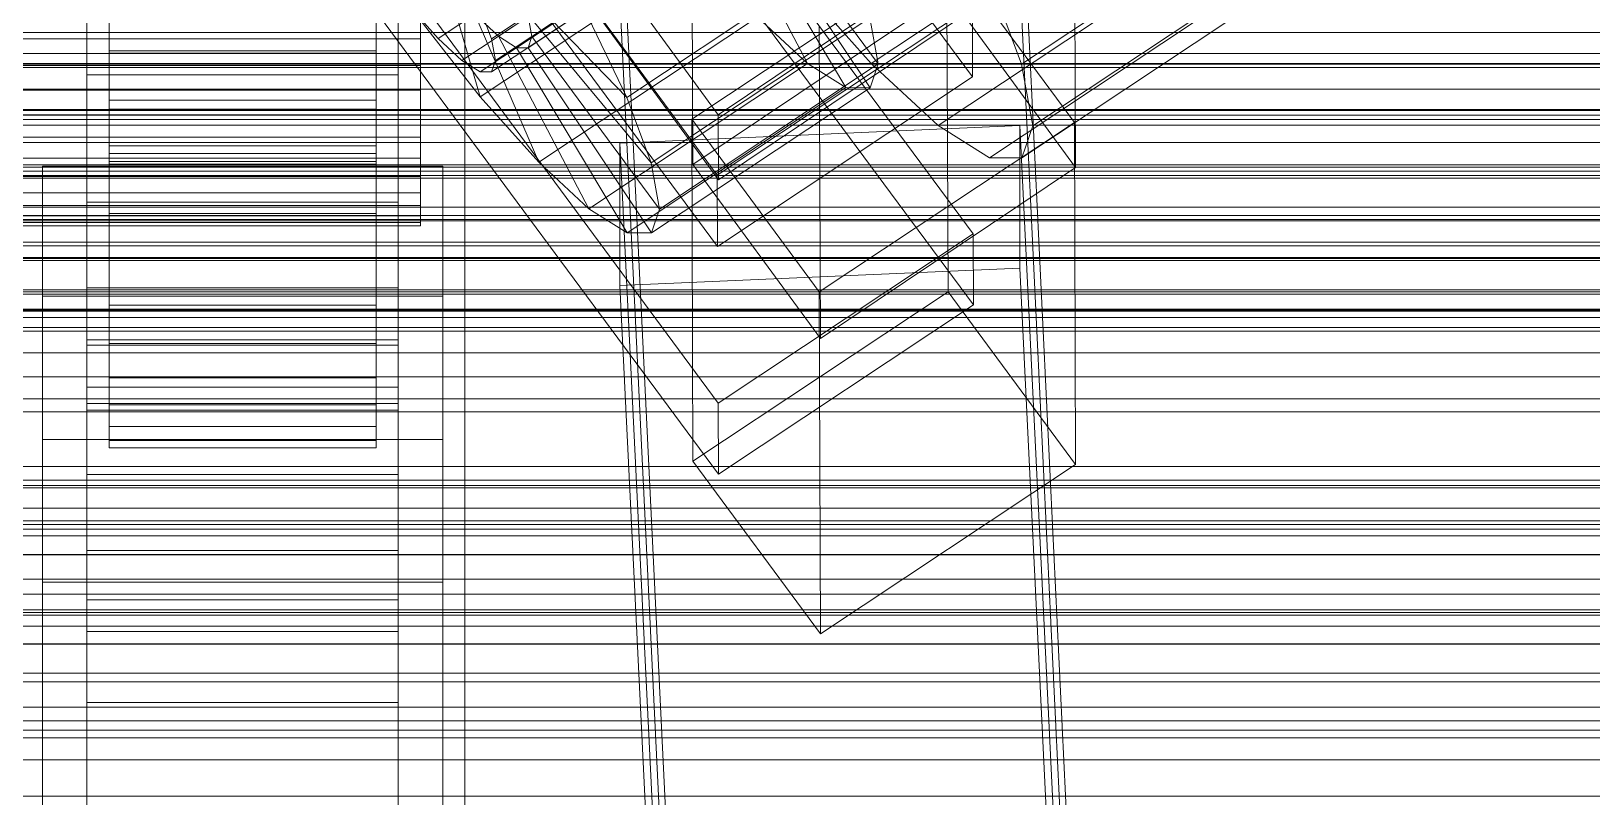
# Model space of a CAD drawing. Header units: millimetres. Extents: x -2500 to 58855, y -53268 to 6837.
# Drawn here: x 130.5 to 200.7, y -32909.4 to -32875 of the extents above; entities that cross this region are included whole.
import ezdxf

# ---------------------------------------------------------------- set-up
doc = ezdxf.new("R2010")
doc.units = ezdxf.units.MM
for name, color, linetype, lineweight in [('frontal_C01', 7, 'Continuous', 0), ('frontal_C01-mix', 7, 'Continuous', 0), ('frontal_C02', 7, 'Continuous', 0), ('frontal_C03', 7, 'Continuous', 0), ('frontal_secador', 7, 'Continuous', 0)]:
    doc.layers.add(name, color=color, linetype=linetype, lineweight=lineweight)

msp = doc.modelspace()

# ---------------------------------------------------------------- linework, layer by layer
at = {"layer": 'frontal_C01'}
for p, q in [((148.798, -32875.327), (362.596, -32733.423)), ((151.191, -32875.339), (364.989, -32733.434)), ((149.865, -32876.315), (363.664, -32734.411)), ((150.683, -32876.828), (364.482, -32734.924)), ((151.196, -32876.831), (364.995, -32734.926)), ((151.369, -32876.323), (365.168, -32734.418)), ((168.263, -32876.45), (352.572, -32754.118)), ((175.016, -32876.483), (359.326, -32754.152)), ((171.275, -32879.238), (355.584, -32756.907)), ((175.521, -32879.259), (359.83, -32756.928)), ((173.584, -32880.686), (357.893, -32758.354)), ((175.032, -32880.693), (359.341, -32758.361)), ((172.821, -32877.058), (145.289, -32839.819)), ((161.341, -32881.468), (133.809, -32844.229)), ((133, -32891.728), (133, -32846.255)), ((147, -32846.255), (147, -32891.728)), ((145.315, -32846.863), (172.847, -32884.102)), ((133.821, -32847.431), (161.353, -32884.67)), ((133, -32849.457), (133, -32894.93)), ((147, -32894.93), (147, -32849.457)), ((172.859, -32887.304), (145.327, -32850.065)), ((161.379, -32891.714), (133.847, -32854.475)), ((133, -32901.974), (133, -32856.501)), ((147, -32856.501), (147, -32901.974)), ((133.859, -32857.677), (161.391, -32894.916)), ((133, -32859.703), (133, -32905.176)), ((147, -32905.176), (147, -32859.703)), ((161.333, -32868.703), (151.503, -32875.228)), ((162.837, -32868.711), (153.008, -32875.235)), ((165.397, -32876.453), (161.333, -32868.703)), ((168.573, -32876.469), (162.837, -32868.711)), ((162.151, -32869.216), (152.321, -32875.741)), ((162.664, -32869.219), (152.835, -32875.743)), ((167.125, -32877.536), (162.151, -32869.216)), ((168.208, -32877.541), (162.664, -32869.219)), ((134, -32875.985), (134, -32871.037)), ((146, -32871.037), (146, -32875.985)), ((150.688, -32877.944), (160.518, -32871.42)), ((157.272, -32877.977), (167.102, -32871.453)), ((160.19, -32878.956), (171.658, -32871.344)), ((171.658, -32871.344), (171.715, -32886.713)), ((171.658, -32871.344), (177.394, -32879.103)), ((134, -32873.001), (134, -32875.345)), ((146, -32875.345), (146, -32873.001)), ((148, -32873.001), (148, -32875.345)), ((149.192, -32872.843), (150.688, -32877.944)), ((152.311, -32872.859), (157.272, -32877.977)), ((168.263, -32876.45), (164.752, -32872.509)), ((173.554, -32872.553), (175.016, -32876.483)), ((134, -32873.551), (134, -32878.5)), ((146, -32878.5), (146, -32873.551)), ((134, -32876.536), (134, -32874.192)), ((146, -32874.192), (146, -32876.536)), ((148.798, -32875.327), (147.554, -32873.931)), ((150.688, -32877.944), (147.868, -32874.336)), ((148, -32876.536), (148, -32874.192)), ((150.436, -32874.24), (153.314, -32880.891)), ((150.436, -32874.24), (151.503, -32875.228)), ((150.672, -32873.946), (151.191, -32875.339)), ((153.008, -32875.235), (152.829, -32874.252)), ((152.829, -32874.252), (158.366, -32880.917)), ((153.314, -32880.891), (163.144, -32874.367)), ((155.535, -32874.374), (157.272, -32877.977)), ((158.366, -32880.917), (168.196, -32874.392)), ((172.809, -32873.857), (161.341, -32881.468)), ((163.144, -32874.367), (165.397, -32876.453)), ((168.573, -32876.469), (168.196, -32874.392)), ((172.821, -32877.058), (172.809, -32873.857)), ((151.503, -32875.228), (155.567, -32882.978)), ((151.503, -32875.228), (152.321, -32875.741)), ((152.835, -32875.743), (153.008, -32875.235)), ((153.008, -32875.235), (158.743, -32882.993)), ((-148, -32875.345), (148, -32875.345)), ((134, -32875.345), (134, -32875.985)), ((146, -32875.345), (134, -32875.345)), ((134, -32875.345), (134, -32877.65)), ((146, -32875.985), (146, -32875.345)), ((146, -32877.65), (146, -32875.345)), ((148, -32875.345), (148, -32877.65)), ((149.865, -32876.315), (148.798, -32875.327)), ((151.191, -32875.339), (151.369, -32876.323)), ((152.321, -32875.741), (157.295, -32884.06)), ((152.321, -32875.741), (152.835, -32875.743)), ((152.835, -32875.743), (158.378, -32884.066)), ((-148, -32876.536), (148, -32876.536)), ((134, -32875.985), (146, -32875.985)), ((134, -32880.851), (134, -32875.985)), ((134, -32878.76), (134, -32876.536)), ((134, -32876.536), (134, -32878.5)), ((146, -32876.536), (134, -32876.536)), ((146, -32875.985), (146, -32880.851)), ((146, -32878.5), (146, -32876.536)), ((146, -32876.536), (146, -32878.76)), ((148, -32878.76), (148, -32876.536)), ((150.683, -32876.828), (149.865, -32876.315)), ((151.369, -32876.323), (151.196, -32876.831)), ((155.567, -32882.978), (165.397, -32876.453)), ((158.743, -32882.993), (168.573, -32876.469)), ((165.397, -32876.453), (167.125, -32877.536)), ((168.208, -32877.541), (168.573, -32876.469)), ((171.275, -32879.238), (168.263, -32876.45)), ((175.016, -32876.483), (175.521, -32879.259)), ((151.196, -32876.831), (150.683, -32876.828)), ((161.353, -32884.67), (172.821, -32877.058)), ((-148, -32877.65), (148, -32877.65)), ((134, -32877.65), (134, -32880.851)), ((146, -32877.65), (134, -32877.65)), ((134, -32877.65), (134, -32879.758)), ((146, -32880.851), (146, -32877.65)), ((146, -32879.758), (146, -32877.65)), ((148, -32877.65), (148, -32879.758)), ((153.314, -32880.891), (150.688, -32877.944)), ((157.272, -32877.977), (158.366, -32880.917)), ((157.295, -32884.06), (167.125, -32877.536)), ((158.378, -32884.066), (168.208, -32877.541)), ((167.125, -32877.536), (168.208, -32877.541)), ((134, -32878.5), (134, -32883.194)), ((134, -32878.5), (146, -32878.5)), ((146, -32883.194), (146, -32878.5)), ((-148, -32878.76), (148, -32878.76)), ((134, -32880.711), (134, -32878.76)), ((134, -32878.76), (134, -32883.194)), ((146, -32878.76), (134, -32878.76)), ((146, -32883.194), (146, -32878.76)), ((146, -32878.76), (146, -32880.711)), ((148, -32880.711), (148, -32878.76)), ((156.962, -32880.026), (174.943, -32879.239)), ((160.247, -32894.324), (160.19, -32878.956)), ((165.926, -32886.714), (160.19, -32878.956)), ((177.394, -32879.103), (165.926, -32886.714)), ((173.584, -32880.686), (171.275, -32879.238)), ((174.943, -32879.239), (174.943, -32885.643)), ((174.943, -32879.239), (177.811, -32938.058)), ((175.521, -32879.259), (175.032, -32880.693)), ((177.451, -32894.471), (177.394, -32879.103)), ((-148, -32879.758), (148, -32879.758)), ((134, -32879.758), (134, -32885.303)), ((146, -32879.758), (134, -32879.758)), ((134, -32879.758), (134, -32881.527)), ((146, -32885.303), (146, -32879.758)), ((146, -32881.527), (146, -32879.758)), ((148, -32879.758), (148, -32881.527)), ((156.962, -32886.43), (156.962, -32880.026)), ((159.83, -32938.845), (156.962, -32880.026)), ((-148, -32880.711), (148, -32880.711)), ((134, -32882.258), (134, -32880.711)), ((134, -32880.711), (134, -32887.315)), ((146, -32880.711), (134, -32880.711)), ((134, -32880.851), (146, -32880.851)), ((134, -32885.303), (134, -32880.851)), ((146, -32887.315), (146, -32880.711)), ((146, -32880.711), (146, -32882.258)), ((146, -32880.851), (146, -32885.303)), ((148, -32882.258), (148, -32880.711)), ((175.032, -32880.693), (173.584, -32880.686)), ((-148, -32881.527), (148, -32881.527)), ((134, -32881.527), (134, -32889.036)), ((146, -32881.527), (134, -32881.527)), ((134, -32881.527), (134, -32882.835)), ((146, -32889.036), (146, -32881.527)), ((146, -32882.835), (146, -32881.527)), ((148, -32881.527), (148, -32882.835)), ((155.567, -32882.978), (153.314, -32880.891)), ((158.366, -32880.917), (158.743, -32882.993)), ((161.341, -32881.468), (161.353, -32884.67)), ((-148, -32882.258), (148, -32882.258)), ((134, -32883.294), (134, -32882.258)), ((134, -32882.258), (134, -32890.58)), ((146, -32882.258), (134, -32882.258)), ((146, -32890.58), (146, -32882.258)), ((146, -32882.258), (146, -32883.294)), ((148, -32883.294), (148, -32882.258)), ((-148, -32882.835), (148, -32882.835)), ((134, -32882.835), (134, -32891.797)), ((146, -32882.835), (134, -32882.835)), ((134, -32882.835), (134, -32883.593)), ((146, -32891.797), (146, -32882.835)), ((146, -32883.593), (146, -32882.835)), ((148, -32882.835), (148, -32883.593)), ((-148, -32883.294), (148, -32883.294)), ((-148, -32883.593), (148, -32883.593)), ((134, -32883.194), (134, -32887.315)), ((134, -32883.194), (146, -32883.194)), ((134, -32883.75), (134, -32883.294)), ((134, -32883.294), (134, -32892.768)), ((146, -32883.294), (134, -32883.294)), ((134, -32883.593), (134, -32893.398)), ((146, -32883.593), (134, -32883.593)), ((134, -32883.593), (134, -32883.75)), ((146, -32887.315), (146, -32883.194)), ((146, -32892.768), (146, -32883.294)), ((146, -32883.294), (146, -32883.75)), ((146, -32893.398), (146, -32883.593)), ((146, -32883.75), (146, -32883.593)), ((148, -32883.75), (148, -32883.294)), ((148, -32883.593), (148, -32883.75)), ((157.295, -32884.06), (155.567, -32882.978)), ((158.743, -32882.993), (158.378, -32884.066)), ((-148, -32883.75), (148, -32883.75)), ((134, -32883.75), (134, -32893.729)), ((146, -32883.75), (134, -32883.75)), ((146, -32893.729), (146, -32883.75)), ((158.378, -32884.066), (157.295, -32884.06)), ((172.847, -32884.102), (161.379, -32891.714)), ((172.859, -32887.304), (172.847, -32884.102)), ((134, -32885.303), (146, -32885.303)), ((134, -32889.036), (134, -32885.303)), ((146, -32885.303), (146, -32889.036)), ((174.943, -32885.643), (156.962, -32886.43)), ((177.811, -32944.463), (174.943, -32885.643)), ((159.83, -32945.249), (156.962, -32886.43)), ((171.715, -32886.713), (160.247, -32894.324)), ((165.926, -32886.714), (165.983, -32902.083)), ((177.451, -32894.471), (171.715, -32886.713)), ((134, -32887.315), (134, -32890.58)), ((134, -32887.315), (146, -32887.315)), ((146, -32890.58), (146, -32887.315)), ((161.391, -32894.916), (172.859, -32887.304)), ((133, -32904.242), (133, -32888.873)), ((133, -32888.873), (147, -32888.873)), ((133, -32898.347), (133, -32888.873)), ((134, -32889.036), (146, -32889.036)), ((134, -32891.797), (134, -32889.036)), ((146, -32889.036), (146, -32891.797)), ((147, -32888.873), (147, -32904.242)), ((147, -32888.873), (147, -32898.347)), ((134, -32890.58), (134, -32892.768)), ((134, -32890.58), (146, -32890.58)), ((146, -32892.768), (146, -32890.58)), ((147, -32891.728), (133, -32891.728)), ((133, -32891.728), (133, -32894.93)), ((134, -32891.797), (146, -32891.797)), ((134, -32893.398), (134, -32891.797)), ((146, -32891.797), (146, -32893.398)), ((147, -32894.93), (147, -32891.728)), ((161.379, -32891.714), (161.391, -32894.916)), ((134, -32892.768), (134, -32893.729)), ((134, -32892.768), (146, -32892.768)), ((146, -32893.729), (146, -32892.768)), ((131, -32899.759), (131, -32893.356)), ((131, -32893.356), (149, -32893.356)), ((131, -32938.45), (131, -32893.356)), ((134, -32893.398), (146, -32893.398)), ((134, -32893.729), (134, -32893.398)), ((146, -32893.398), (146, -32893.729)), ((149, -32893.356), (149, -32899.759)), ((149, -32893.356), (149, -32938.45)), ((134, -32893.729), (146, -32893.729)), ((160.247, -32894.324), (165.983, -32902.083)), ((165.983, -32902.083), (177.451, -32894.471)), ((133, -32894.93), (147, -32894.93)), ((147, -32898.347), (133, -32898.347)), ((133, -32898.347), (133, -32913.715)), ((147, -32913.715), (147, -32898.347)), ((149, -32899.759), (131, -32899.759)), ((131, -32944.853), (131, -32899.759)), ((149, -32944.853), (149, -32899.759)), ((147, -32901.974), (133, -32901.974)), ((133, -32901.974), (133, -32905.176)), ((147, -32905.176), (147, -32901.974)), ((147, -32904.242), (133, -32904.242)), ((133, -32904.242), (133, -32913.715)), ((147, -32913.715), (147, -32904.242)), ((133, -32905.176), (147, -32905.176))]:
    msp.add_line(p, q, dxfattribs=at)
at = {"layer": 'frontal_C01-mix'}
msp.add_line((150, -32744.944), (150, -33000), dxfattribs=at)
at = {"layer": 'frontal_C02'}
for p, q in [((133, -32879.757), (133, -32833.853)), ((147, -32833.853), (147, -32879.757)), ((133, -32836.775), (133, -32882.68)), ((147, -32882.68), (147, -32836.775)), ((161.379, -32878.752), (133.847, -32841.159)), ((133, -32889.11), (133, -32843.205)), ((147, -32843.205), (147, -32889.11)), ((133.859, -32844.081), (161.391, -32881.674)), ((133, -32846.128), (133, -32892.032)), ((147, -32892.032), (147, -32846.128)), ((174.943, -32866.808), (177.811, -32926.185)), ((160.247, -32880.985), (160.19, -32866.956)), ((177.451, -32881.133), (177.394, -32867.104)), ((159.83, -32926.979), (156.962, -32867.603)), ((134, -32868.568), (134, -32875.88)), ((146, -32875.88), (146, -32868.568)), ((134, -32869.619), (134, -32878.1)), ((146, -32878.1), (146, -32869.619)), ((134, -32869.932), (134, -32878.761)), ((146, -32878.761), (146, -32869.932)), ((134, -32870.593), (134, -32880.157)), ((134, -32870.755), (134, -32880.499)), ((134, -32870.981), (134, -32880.975)), ((146, -32880.157), (146, -32870.593)), ((146, -32880.499), (146, -32870.755)), ((146, -32880.975), (146, -32870.981)), ((172.847, -32871.068), (161.379, -32878.752)), ((134, -32875.88), (134, -32872.053)), ((146, -32872.053), (146, -32875.88)), ((177.811, -32932.031), (174.943, -32872.655)), ((159.83, -32932.826), (156.962, -32873.449)), ((171.715, -32873.301), (160.247, -32880.985)), ((177.451, -32881.133), (171.715, -32873.301)), ((161.391, -32881.674), (172.859, -32873.991)), ((134, -32874.946), (134, -32878.1)), ((146, -32878.1), (146, -32874.946)), ((165.926, -32874.788), (165.983, -32888.817)), ((134, -32875.88), (146, -32875.88)), ((134, -32878.761), (134, -32875.88)), ((146, -32875.88), (146, -32878.761)), ((133, -32890.996), (133, -32876.968)), ((133, -32876.968), (147, -32876.968)), ((133, -32886.531), (133, -32876.968)), ((147, -32876.968), (147, -32890.996)), ((147, -32876.968), (147, -32886.531)), ((134, -32878.1), (134, -32880.157)), ((134, -32878.1), (146, -32878.1)), ((146, -32880.157), (146, -32878.1)), ((161.379, -32878.752), (161.391, -32881.674)), ((134, -32878.761), (146, -32878.761)), ((134, -32880.499), (134, -32878.761)), ((146, -32878.761), (146, -32880.499)), ((147, -32879.757), (133, -32879.757)), ((133, -32879.757), (133, -32882.68)), ((147, -32882.68), (147, -32879.757)), ((134, -32880.157), (134, -32880.975)), ((134, -32880.157), (146, -32880.157)), ((134, -32880.499), (146, -32880.499)), ((134, -32880.975), (134, -32880.499)), ((146, -32880.975), (146, -32880.157)), ((146, -32880.499), (146, -32880.975)), ((131, -32886.905), (131, -32881.059)), ((131, -32881.059), (149, -32881.059)), ((131, -32926.581), (131, -32881.059)), ((134, -32880.975), (146, -32880.975)), ((149, -32881.059), (149, -32886.905)), ((149, -32881.059), (149, -32926.581)), ((160.247, -32880.985), (165.983, -32888.817)), ((165.983, -32888.817), (177.451, -32881.133)), ((133, -32882.68), (147, -32882.68)), ((149, -32886.905), (131, -32886.905)), ((131, -32932.426), (131, -32886.905)), ((147, -32886.531), (133, -32886.531)), ((133, -32886.531), (133, -32900.56)), ((147, -32900.56), (147, -32886.531)), ((149, -32932.426), (149, -32886.905)), ((147, -32889.11), (133, -32889.11)), ((133, -32889.11), (133, -32892.032)), ((147, -32892.032), (147, -32889.11)), ((300, -32889.462), (-300, -32889.462)), ((147, -32890.996), (133, -32890.996)), ((133, -32890.996), (133, -32900.56)), ((147, -32900.56), (147, -32890.996)), ((133, -32892.032), (147, -32892.032)), ((300, -32900.308), (-300, -32900.308)), ((133, -32900.56), (147, -32900.56))]:
    msp.add_line(p, q, dxfattribs=at)
at = {"layer": 'frontal_C03'}
for p, q in [((268, -32876.448), (-268, -32876.448)), ((-268, -32876.637), (268, -32876.637)), ((-250, -32878.524), (250, -32878.524)), ((-268, -32878.774), (268, -32878.774)), ((-268, -32878.97), (268, -32878.97)), ((-250, -32879.22), (250, -32879.22)), ((-268, -32881.107), (268, -32881.107)), ((-268, -32881.296), (268, -32881.296)), ((-268, -32883.287), (268, -32883.287)), ((-268, -32883.457), (268, -32883.457)), ((450, -32884.651), (-450, -32884.651)), ((-268, -32885.166), (268, -32885.166)), ((-268, -32885.305), (268, -32885.305)), ((-268, -32886.617), (268, -32886.617)), ((-268, -32886.715), (268, -32886.715)), ((-250, -32886.818), (250, -32886.818)), ((-268, -32887.54), (268, -32887.54)), ((-268, -32887.59), (268, -32887.59)), ((-268, -32887.872), (268, -32887.872)), ((-250, -32887.49), (250, -32887.49)), ((-250, -32894.57), (250, -32894.57)), ((-450, -32895.423), (450, -32895.423)), ((-250, -32895.173), (250, -32895.173)), ((-250, -32901.252), (250, -32901.252)), ((-250, -32901.744), (250, -32901.744)), ((-250, -32906.409), (250, -32906.409)), ((-250, -32906.757), (250, -32906.757))]:
    msp.add_line(p, q, dxfattribs=at)
at = {"layer": 'frontal_secador'}
for p, q in [((240, -32875.055), (-240, -32875.055)), ((-250, -32876), (250, -32876)), ((-240, -32876.484), (240, -32876.484)), ((240, -32877.606), (-240, -32877.606)), ((250, -32878.559), (-250, -32878.559)), ((250, -32880), (-250, -32880)), ((-250, -32881), (250, -32881)), ((250, -32881.48), (-250, -32881.48)), ((240, -32881.606), (-240, -32881.606)), ((250, -32882.903), (-250, -32882.903)), ((-240, -32883.519), (240, -32883.519)), ((240, -32884.484), (-240, -32884.484)), ((250, -32885.213), (-250, -32885.213)), ((250, -32888.322), (-250, -32888.322)), ((240, -32888.484), (-240, -32888.484)), ((-240, -32890.539), (240, -32890.539)), ((240, -32891.519), (-240, -32891.519)), ((250, -32892.111), (-250, -32892.111)), ((240, -32895.519), (-240, -32895.519)), ((250, -32896.433), (-250, -32896.433)), ((300, -32897), (-300, -32897)), ((300, -32897.173), (-300, -32897.173)), ((300, -32897.685), (-300, -32897.685)), ((-240, -32897.375), (240, -32897.375)), ((300, -32898.517), (-300, -32898.517)), ((240, -32898.539), (-240, -32898.539)), ((300, -32899.636), (-300, -32899.636)), ((300, -32901), (-300, -32901)), ((250, -32901.123), (-250, -32901.123)), ((300, -32902.556), (-300, -32902.556)), ((240, -32902.539), (-240, -32902.539)), ((-240, -32903.857), (240, -32903.857)), ((300, -32904.244), (-300, -32904.244)), ((240, -32905.375), (-240, -32905.375)), ((-300, -32906), (300, -32906)), ((-250, -32906), (250, -32906)), ((300, -32907.756), (-300, -32907.756)), ((240, -32909.375), (-240, -32909.375))]:
    msp.add_line(p, q, dxfattribs=at)

doc.saveas('drawing.dxf')
